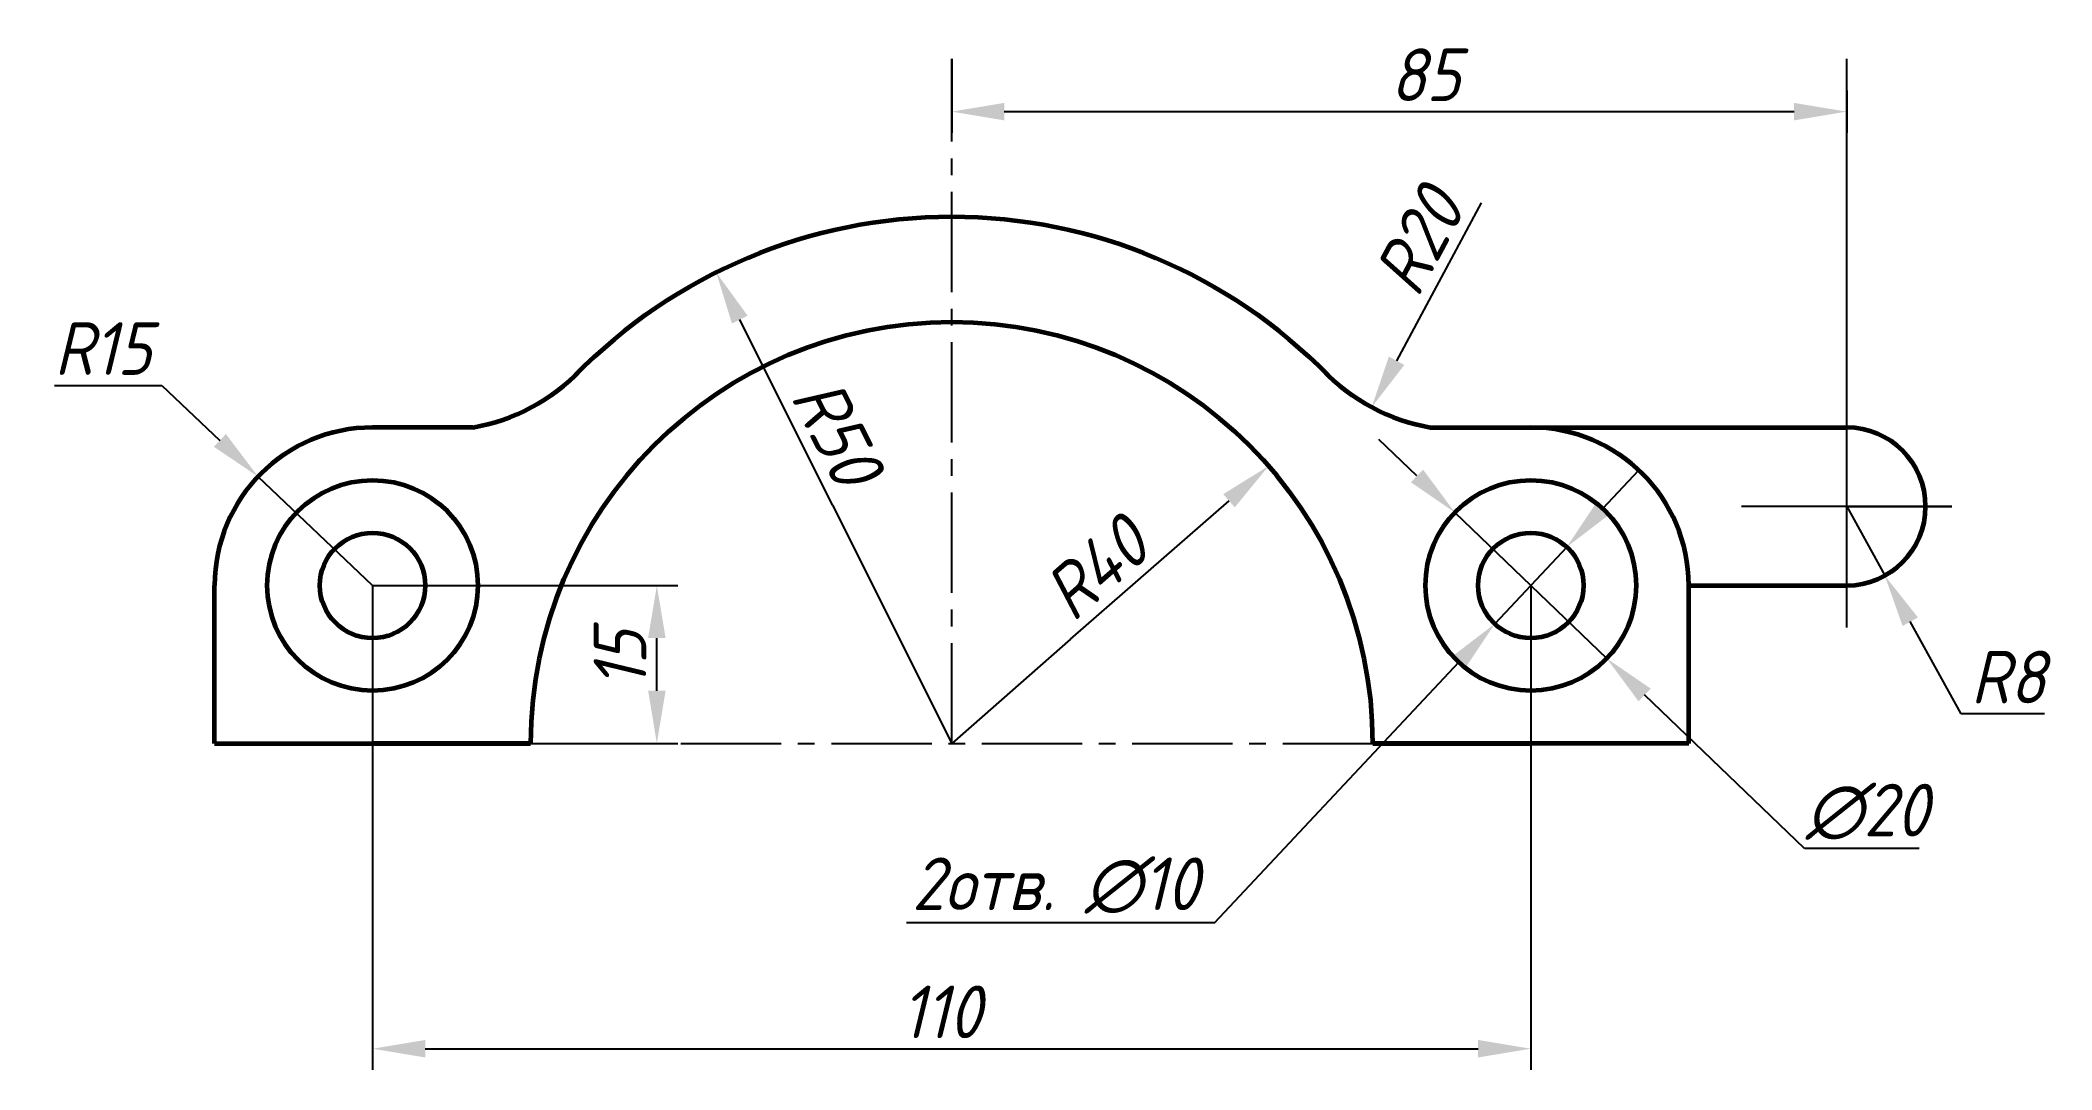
# Model space of a CAD drawing. Header units: millimetres. Extents: x 17 to 208, y 169 to 267.
import ezdxf

# ---------------------------------------------------------------- set-up
doc = ezdxf.new("R2010")
doc.units = ezdxf.units.MM
doc.header["$LTSCALE"] = 0.5
doc.linetypes.add('осевая2', pattern=[28.575, 19.05, -3.175, 3.175, -3.175])
doc.layers.get('Defpoints').update_dxf_attribs({"color": 5})
doc.styles.get("Standard").update_dxf_attribs({"font": 'isocpeui.ttf', "width": 0.9})
doc.dimstyles.new('Standart', dxfattribs={"dimtxt": 5, "dimasz": 5, "dimexe": 2, "dimexo": 0, "dimgap": 1, "dimtad": 1, "dimtoh": 1, "dimdec": 0, "dimtxsty": 'Standard', "dimcen": 2.5, "dimadec": 0, "dimazin": 0, "dimtfac": 1, "dimtdec": 0, "dimtmove": 0, "dimatfit": 3, "dimldrblk": 'DOTSMALL', "dimfxl": 1, "dimarcsym": 0})

# ---------------------------------------------------------------- blocks, each defined once
blk = doc.blocks.new('*D3')
at = {"color": 0, "lineweight": -2, "transparency": 16777216}
for p, q in [((49, 215), (49, 169)), ((159, 215), (159, 169)), ((54, 171), (154, 171))]:
    blk.add_line(p, q, dxfattribs=at)
at = {"color": 0, "transparency": 16777216}
for points in [[(54, 171.83), (54, 170.17), (49, 171)], [(154, 171.83), (154, 170.17), (159, 171)]]:
    blk.add_solid(points, dxfattribs=at)
at = {"layer": 'Defpoints', "color": 0, "transparency": 16777216}
for p in [(49, 215), (159, 215), (159, 171)]:
    blk.add_point(p, dxfattribs=at)
at = {"color": 0, "transparency": 16777216, "insert": (103, 174.5), "char_height": 5, "attachment_point": 5}
blk.add_mtext('110', dxfattribs=at)
blk = doc.blocks.new('_DotSmall')
at = {"color": 0, "linetype": 'ByBlock', "const_width": 0.5}
blk.add_lwpolyline([(-0.0625, 0, 1), (0.0625, 0, 1)], format="xyb", close=True, dxfattribs=at)
blk = doc.blocks.new('*D4')
at = {"color": 0, "lineweight": -2, "transparency": 16777216}
for p, q in [((104, 265), (104, 258)), ((189, 262), (189, 258)), ((109, 260), (184, 260))]:
    blk.add_line(p, q, dxfattribs=at)
at = {"color": 0, "transparency": 16777216}
for points in [[(109, 260.83), (109, 259.17), (104, 260)], [(184, 260.83), (184, 259.17), (189, 260)]]:
    blk.add_solid(points, dxfattribs=at)
at = {"layer": 'Defpoints', "color": 0, "transparency": 16777216}
for p in [(104, 265), (189, 262), (189, 260)]:
    blk.add_point(p, dxfattribs=at)
at = {"color": 0, "transparency": 16777216, "insert": (149, 263.5), "char_height": 5, "attachment_point": 5}
blk.add_mtext('85', dxfattribs=at)
blk = doc.blocks.new('*D5')
at = {"color": 0, "lineweight": -2, "transparency": 16777216}
blk.add_line((154.3, 251.34), (146.25, 236.34), dxfattribs=at)
at = {"color": 0, "transparency": 16777216}
blk.add_solid([(145.52, 236.73), (146.99, 235.94), (143.89, 231.93)], dxfattribs=at)
at = {"layer": 'Defpoints', "color": 0, "transparency": 16777216}
for p in [(152.66, 248.28), (143.89, 231.93)]:
    blk.add_point(p, dxfattribs=at)
at = {"color": 0, "transparency": 16777216, "insert": (148.38, 247.7), "char_height": 5, "attachment_point": 5, "rotation": 61.7872}
blk.add_mtext('R20', dxfattribs=at)
blk = doc.blocks.new('*D6')
at = {"color": 0, "lineweight": -2, "transparency": 16777216}
blk.add_line((115.3, 209.89), (130.34, 223.05), dxfattribs=at)
at = {"color": 0, "transparency": 16777216}
blk.add_solid([(129.79, 223.67), (130.89, 222.42), (134.1, 226.34)], dxfattribs=at)
at = {"layer": 'Defpoints', "color": 0, "transparency": 16777216}
for p in [(134.1, 226.34), (104, 200)]:
    blk.add_point(p, dxfattribs=at)
at = {"color": 0, "transparency": 16777216, "insert": (117.7, 216.63), "char_height": 5, "attachment_point": 5, "rotation": 41.1859}
blk.add_mtext('R40', dxfattribs=at)
blk = doc.blocks.new('*D7')
at = {"color": 0, "lineweight": -2, "transparency": 16777216}
blk.add_line((92.69, 222.62), (83.88, 240.25), dxfattribs=at)
at = {"color": 0, "transparency": 16777216}
blk.add_solid([(84.62, 240.62), (83.13, 239.88), (81.64, 244.72)], dxfattribs=at)
at = {"layer": 'Defpoints', "color": 0, "transparency": 16777216}
for p in [(81.64, 244.72), (104, 200)]:
    blk.add_point(p, dxfattribs=at)
at = {"color": 0, "transparency": 16777216, "insert": (93.13, 229.57), "char_height": 5, "attachment_point": 5, "rotation": 296.5651}
blk.add_mtext('R50', dxfattribs=at)
blk = doc.blocks.new('*D8')
at = {"color": 0, "lineweight": -2, "transparency": 16777216}
for p, q in [((49, 215), (78, 215)), ((76, 205), (76, 210)), ((49, 200), (78, 200))]:
    blk.add_line(p, q, dxfattribs=at)
at = {"color": 0, "transparency": 16777216}
for points in [[(75.17, 210), (76.83, 210), (76, 215)], [(75.17, 205), (76.83, 205), (76, 200)]]:
    blk.add_solid(points, dxfattribs=at)
at = {"layer": 'Defpoints', "color": 0, "transparency": 16777216}
for p in [(49, 215), (76, 215), (49, 200)]:
    blk.add_point(p, dxfattribs=at)
at = {"color": 0, "transparency": 16777216, "insert": (72.5, 208), "char_height": 5, "attachment_point": 5, "rotation": 90}
blk.add_mtext('15', dxfattribs=at)
blk = doc.blocks.new('*D9')
at = {"color": 0, "lineweight": -2, "transparency": 16777216}
for p, q in [((18.78, 234), (29, 234)), ((29, 234), (34.5, 228.77)), ((49, 215), (38.13, 225.33))]:
    blk.add_line(p, q, dxfattribs=at)
at = {"color": 0, "transparency": 16777216}
blk.add_solid([(35.07, 229.38), (33.93, 228.17), (38.13, 225.33)], dxfattribs=at)
at = {"layer": 'Defpoints', "color": 0, "transparency": 16777216}
for p in [(38.13, 225.33), (49, 215)]:
    blk.add_point(p, dxfattribs=at)
at = {"color": 0, "transparency": 16777216, "insert": (23.39, 237.5), "char_height": 5, "attachment_point": 5}
blk.add_mtext('R15', dxfattribs=at)
blk = doc.blocks.new('*D10')
at = {"color": 0, "lineweight": -2, "transparency": 16777216}
for p, q in [((148.19, 225.4), (144.58, 228.86)), ((151.79, 221.93), (166.21, 208.07)), ((185, 190), (169.81, 204.6)), ((195.9, 190), (185, 190))]:
    blk.add_line(p, q, dxfattribs=at)
at = {"color": 0, "transparency": 16777216}
for points in [[(148.77, 226), (147.61, 224.8), (151.79, 221.93)], [(170.39, 205.2), (169.23, 204), (166.21, 208.07)]]:
    blk.add_solid(points, dxfattribs=at)
at = {"layer": 'Defpoints', "color": 0, "transparency": 16777216}
for p in [(151.79, 221.93), (166.21, 208.07)]:
    blk.add_point(p, dxfattribs=at)
at = {"color": 0, "transparency": 16777216, "insert": (190.95, 193.5), "char_height": 5, "attachment_point": 5}
blk.add_mtext('∅20', dxfattribs=at)
blk = doc.blocks.new('*D11')
at = {"color": 0, "lineweight": -2, "transparency": 16777216}
for p, q in [((165.84, 222.3), (169.26, 225.94)), ((162.42, 218.65), (155.58, 211.35)), ((129, 183), (152.16, 207.7)), ((99.7, 183), (129, 183))]:
    blk.add_line(p, q, dxfattribs=at)
at = {"color": 0, "transparency": 16777216}
for points in [[(165.23, 222.87), (166.45, 221.73), (162.42, 218.65)], [(151.55, 208.27), (152.77, 207.13), (155.58, 211.35)]]:
    blk.add_solid(points, dxfattribs=at)
at = {"layer": 'Defpoints', "color": 0, "transparency": 16777216}
for p in [(162.42, 218.65), (155.58, 211.35)]:
    blk.add_point(p, dxfattribs=at)
at = {"color": 0, "transparency": 16777216, "insert": (113.85, 186.5), "char_height": 5, "attachment_point": 5}
blk.add_mtext('2отв. ∅10', dxfattribs=at)
blk = doc.blocks.new('*D12')
at = {"color": 0, "lineweight": -2, "transparency": 16777216}
for p, q in [((189, 222.5), (192.62, 215.93)), ((199.87, 202.8), (195.04, 211.56)), ((207.79, 202.8), (199.87, 202.8))]:
    blk.add_line(p, q, dxfattribs=at)
at = {"color": 0, "transparency": 16777216}
blk.add_solid([(195.77, 211.96), (194.31, 211.15), (192.62, 215.93)], dxfattribs=at)
at = {"layer": 'Defpoints', "color": 0, "transparency": 16777216}
for p in [(189, 222.5), (192.62, 215.93)]:
    blk.add_point(p, dxfattribs=at)
at = {"color": 0, "transparency": 16777216, "insert": (204.33, 206.3), "char_height": 5, "attachment_point": 5}
blk.add_mtext('R8', dxfattribs=at)

msp = doc.modelspace()

# ---------------------------------------------------------------- linework, layer by layer
at = {"linetype": 'осевая2'}
for p, q in [((104, 200), (104, 265)), ((64, 200), (144, 200))]:
    msp.add_line(p, q, dxfattribs=at)
for p, q in [((189, 211), (189, 265)), ((92.69, 222.62), (104, 200)), ((199, 222.5), (179, 222.5)), ((189, 222.5), (199, 222.5)), ((115.3, 209.89), (104, 200))]:
    msp.add_line(p, q)
at = {"lineweight": 60}
for p, q in [((58.51, 230), (49, 230)), ((149.49, 230), (159, 230)), ((159, 230), (189, 230)), ((34, 200), (34, 215)), ((174, 200), (174, 215)), ((174, 215), (189, 215)), ((34, 200), (49, 200)), ((64, 200), (49, 200)), ((49, 200), (64, 200)), ((159, 200), (144, 200)), ((144, 200), (159, 200)), ((174, 200), (159, 200))]:
    msp.add_line(p, q, dxfattribs=at)
for centre, radius in [((49, 215), 10), ((159, 215), 10), ((49, 215), 5), ((159, 215), 5)]:
    msp.add_circle(centre, radius, dxfattribs=at)
for centre, radius, start, end in [((104, 200), 50, 90, 135.6456), ((104, 200), 50, 44.3544, 90), ((104, 200), 50, 44.3544, 90), ((104, 200), 40, 90, 180), ((104, 200), 40, 0, 90), ((104, 200), 40, 0, 90), ((55.34, 248.28), 18.55, 279.8403, 316.3572), ((152.66, 248.28), 18.55, 223.6428, 260.1597), ((49, 215), 15, 90, 180), ((159, 215), 15, 0, 90), ((154.06, 249.15), 20, 286.6, 286.7994), ((189, 222.5), 7.5, 270, 90)]:
    msp.add_arc(centre, radius, start, end, dxfattribs=at)

# ---------------------------------------------------------------- dimensions: what is measured, and where the dimension line sits
for base, p1, p2, picture, middle in [((189, 260), (104, 265), (189, 262), '*D4', (149, 260)), ((159, 171), (49, 215), (159, 215), '*D3', (103, 171))]:
    dim = msp.add_linear_dim(base=base, p1=p1, p2=p2, dimstyle='Standart')
    dim.commit()
    dim.dimension.update_dxf_attribs({"geometry": picture, "text_midpoint": middle, "dimtype": 160})
dim = msp.add_radius_dim(center=(152.66, 248.28), mpoint=(143.89, 231.93), text='R20', dimstyle='Standart')
dim.commit()
dim.dimension.update_dxf_attribs({"geometry": '*D5', "text_midpoint": (151.46, 246.04), "dimtype": 164})
for center, mpoint, picture, middle in [((104, 200), (81.64, 244.72), '*D7', (90, 228)), ((49, 215), (38.13, 225.33), '*D9', (23.39, 234)), ((104, 200), (134.1, 226.34), '*D6', (120, 214))]:
    dim = msp.add_radius_dim(center=center, mpoint=mpoint, dimstyle='Standart')
    dim.commit()
    dim.dimension.update_dxf_attribs({"geometry": picture, "text_midpoint": middle, "dimtype": 164})
dim = msp.add_diameter_dim_2p(p1=(151.79, 221.93), p2=(166.21, 208.07), dimstyle='Standart')
dim.commit()
dim.dimension.update_dxf_attribs({"geometry": '*D10', "text_midpoint": (190.95, 190), "dimtype": 163})
dim = msp.add_diameter_dim_2p(p1=(162.42, 218.65), p2=(155.58, 211.35), text='2отв. <>', dimstyle='Standart')
dim.commit()
dim.dimension.update_dxf_attribs({"geometry": '*D11', "text_midpoint": (113.85, 183), "dimtype": 163})
dim = msp.add_radius_dim(center=(189, 222.5), mpoint=(192.6231, 215.9332), dimstyle='Standart')
dim.commit()
dim.dimension.update_dxf_attribs({"geometry": '*D12', "text_midpoint": (204.3312, 206.2995)})
dim = msp.add_linear_dim(base=(76, 215), p1=(49, 200), p2=(49, 215), angle=90, dimstyle='Standart')
dim.commit()
dim.dimension.update_dxf_attribs({"geometry": '*D8', "text_midpoint": (76, 208), "dimtype": 160})

doc.saveas('drawing.dxf')
